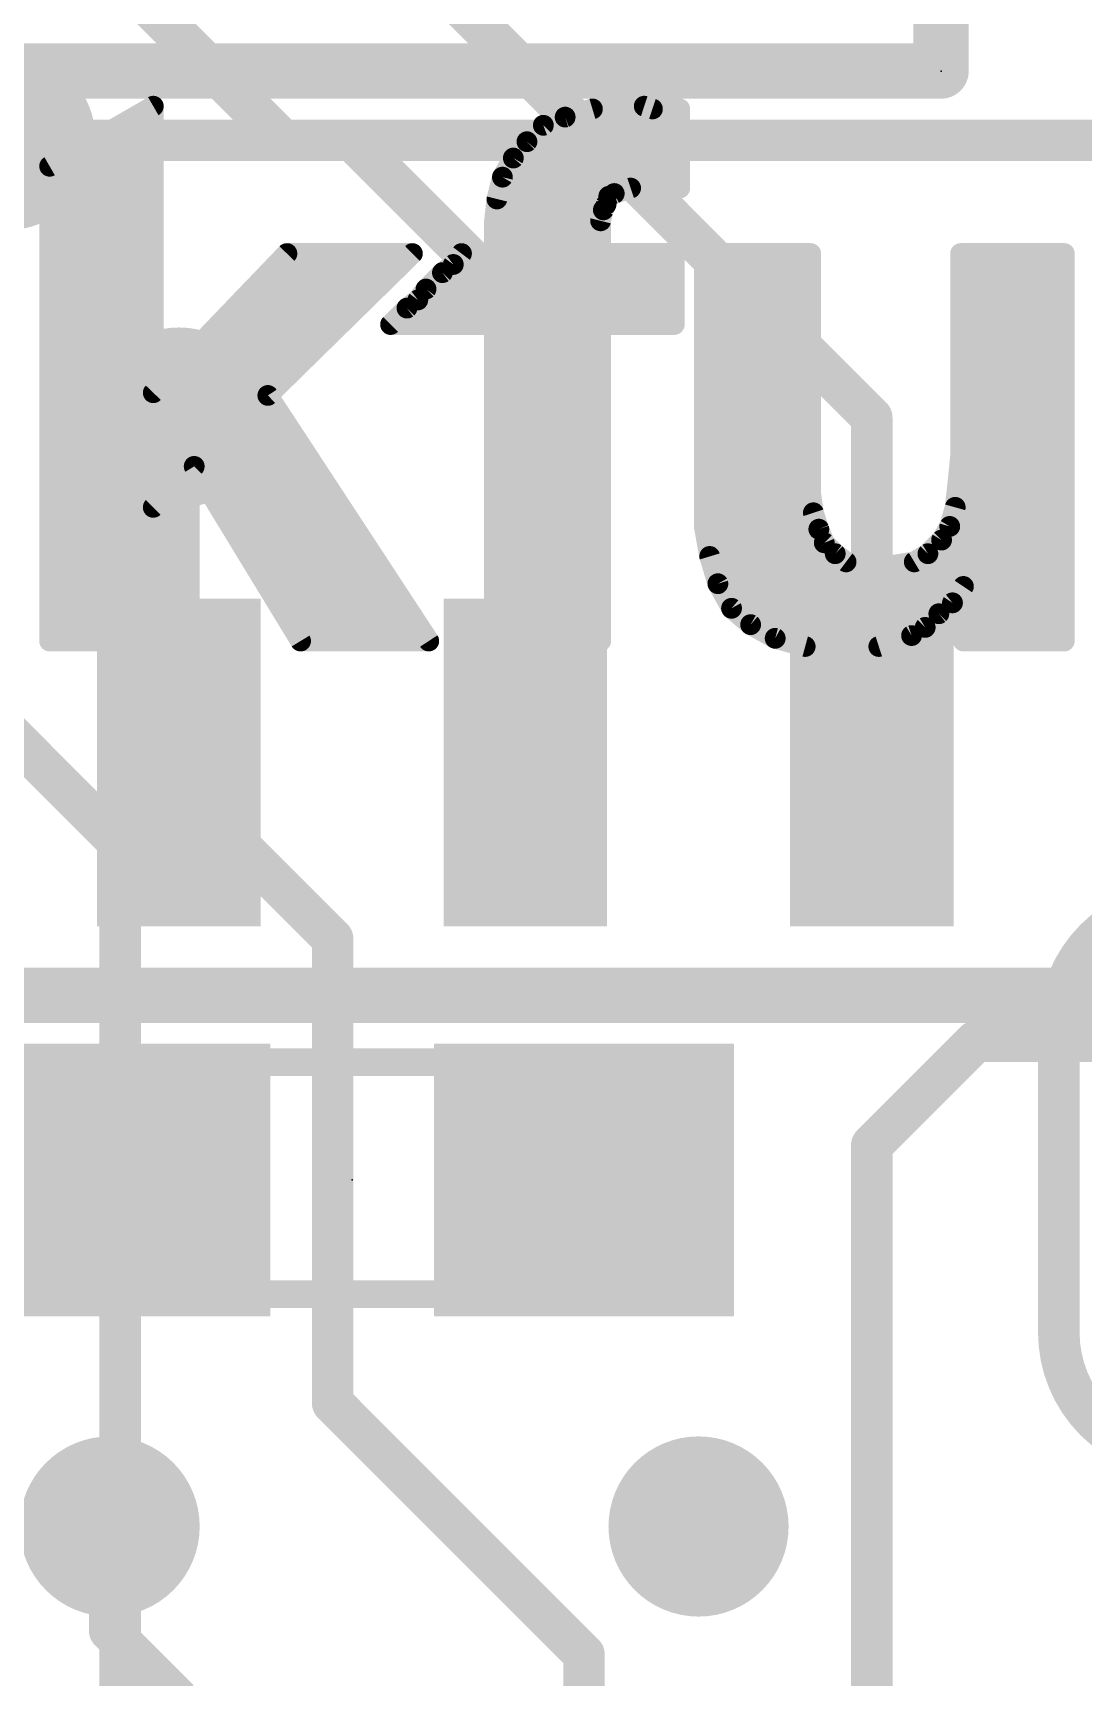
# Model space of a CAD drawing. Extents: x -41 to 66, y -18 to 51.
# Drawn here: x 12.8 to 16.65, y 9.61 to 15.63 of the extents above; entities that cross this region are included whole.
import ezdxf

# ---------------------------------------------------------------- set-up
doc = ezdxf.new("R2010")
doc.units = 0
for name, color, linetype in [('1', 12, 'CONTINUOUS'), ('16', 132, 'CONTINUOUS'), ('18', 110, 'CONTINUOUS'), ('21', 41, 'CONTINUOUS'), ('22', 40, 'CONTINUOUS'), ('23', 53, 'CONTINUOUS'), ('24', 53, 'CONTINUOUS'), ('51', 53, 'CONTINUOUS')]:
    doc.layers.add(name, color=color, linetype=linetype)

# ---------------------------------------------------------------- blocks, each defined once
blk = doc.blocks.new('RECT')
blk.add_solid([(-0.5, -0.5), (0.5, -0.5), (-0.5, 0.5), (0.5, 0.5)])
blk = doc.blocks.new('ROUNDV')
at = {"const_width": 0.5}
blk.add_lwpolyline([(0, -0.25, 1), (0, 0.25, 1), (0, -0.25)], format="xyb", dxfattribs=at)

msp = doc.modelspace()

# ---------------------------------------------------------------- linework, layer by layer
at = {"layer": '1', "const_width": 0.1524}
for points in [[(13.716, 15.24), (13.081, 15.875)], [(13.716, 15.24), (17.145, 15.24)], [(13.335, 12.8771), (13.335, 14.224)], [(12.7, 13.081), (13.12, 12.661)], [(13.8986, 12.3135), (13.335, 12.8771)], [(13.12, 12.661), (13.12, 11.43)], [(13.8986, 10.6124), (13.8986, 12.3135)], [(13.12, 11.43), (13.12, 10.16)], [(14.82, 9.691), (13.8986, 10.6124)], [(13.081, 10.16), (13.12, 10.16)], [(13.12, 10.16), (13.12, 8.89)], [(14.82, 8.89), (14.82, 9.691)]]:
    msp.add_lwpolyline(points, dxfattribs=at)
at = {"layer": '1', "const_width": 0.0762}
for points in [[(13.716, 15.2781, 1), (13.716, 15.2019)], [(13.6891, 15.2131, 1), (13.7429, 15.2669)], [(13.3731, 14.224, 1), (13.2969, 14.224)], [(13.3619, 12.904, 1), (13.3081, 12.8501)], [(13.2969, 12.8771, 1), (13.3731, 12.8771)], [(13.1581, 12.661, 1), (13.0819, 12.661)], [(13.0931, 12.6341, 1), (13.1469, 12.6879)], [(13.9367, 12.3135, 1), (13.8605, 12.3135)], [(13.8717, 12.2865, 1), (13.9255, 12.3404)], [(13.1581, 11.43, 1), (13.0819, 11.43)], [(13.0819, 11.43, 1), (13.1581, 11.43)], [(13.9255, 10.6393, 1), (13.8717, 10.5855)], [(13.8605, 10.6124, 1), (13.9367, 10.6124)], [(13.081, 10.1981, 1), (13.081, 10.1219)], [(13.1581, 10.16, 1), (13.0819, 10.16)], [(13.0819, 10.16, 1), (13.1581, 10.16)], [(13.12, 10.1219, 1), (13.12, 10.1981)], [(14.8581, 9.691, 1), (14.7819, 9.691)], [(14.7931, 9.6641, 1), (14.8469, 9.7179)]]:
    msp.add_lwpolyline(points, format="xyb", dxfattribs=at)
at = {"layer": '16', "const_width": 0.1524}
for points in [[(15.875, 14.224), (13.97, 16.129)], [(13.97, 15.24), (12.7, 15.24)], [(14.605, 14.605), (13.97, 15.24)], [(14.605, 12.96), (14.605, 14.605)], [(13.335, 12.96), (13.335, 14.224)], [(15.875, 12.96), (15.875, 14.224)], [(15.875, 11.557), (16.256, 11.938)], [(16.256, 11.938), (17.526, 11.938)], [(15.875, 7.36), (15.875, 11.557)], [(13.081, 9.779), (13.081, 10.16)], [(13.335, 9.525), (13.081, 9.779)]]:
    msp.add_lwpolyline(points, dxfattribs=at)
at = {"layer": '16', "const_width": 0.0762}
for points in [[(13.9969, 15.2669, 1), (13.9431, 15.2131)], [(13.97, 15.2019, 1), (13.97, 15.2781)], [(14.6431, 14.605, 1), (14.5669, 14.605)], [(14.5781, 14.5781, 1), (14.6319, 14.6319)], [(13.3731, 14.224, 1), (13.2969, 14.224)], [(15.9131, 14.224, 1), (15.8369, 14.224)], [(15.8481, 14.1971, 1), (15.9019, 14.2509)], [(13.2969, 12.96, 1), (13.3731, 12.96)], [(14.5669, 12.96, 1), (14.6431, 12.96)], [(15.8369, 12.96, 1), (15.9131, 12.96)], [(16.256, 11.9761, 1), (16.256, 11.8999)], [(16.2829, 11.9111, 1), (16.2291, 11.9649)], [(15.9131, 11.557, 1), (15.8369, 11.557)], [(15.8481, 11.5839, 1), (15.9019, 11.5301)], [(13.1191, 10.16, 1), (13.0429, 10.16)], [(13.1079, 9.8059, 1), (13.0541, 9.7521)], [(13.0429, 9.779, 1), (13.1191, 9.779)]]:
    msp.add_lwpolyline(points, format="xyb", dxfattribs=at)
at = {"layer": '21'}
for points, const_width in [([(12.861, 15.145), (13.241, 15.365)], 0.0762), ([(13.241, 15.365), (13.241, 14.315)], 0.0762), ([(14.751, 15.325), (14.851, 15.355)], 0.0762), ([(14.851, 15.355), (14.961, 15.365)], 0.0762), ([(14.961, 15.365), (15.041, 15.365)], 0.0762), ([(15.041, 15.365), (15.071, 15.355)], 0.0762), ([(15.071, 15.355), (15.171, 15.355)], 0.0762), ([(15.171, 15.355), (15.171, 15.065)], 0.0762), ([(13.1567, 15.3162), (13.241, 15.3162)], 0.0762), ([(14.611, 15.235), (14.671, 15.295)], 0.0762), ([(14.671, 15.295), (14.751, 15.325)], 0.0762), ([(14.7275, 15.3162), (15.171, 15.3162)], 0.0762), ([(13.0251, 15.24), (13.241, 15.24)], 0.0762), ([(14.561, 15.175), (14.611, 15.235)], 0.0762), ([(14.616, 15.24), (15.171, 15.24)], 0.0762), ([(12.8935, 15.1638), (13.241, 15.1638)], 0.0762), ([(14.521, 15.105), (14.561, 15.175)], 0.0762), ([(14.5546, 15.1638), (15.171, 15.1638)], 0.0762), ([(12.861, 13.405), (12.861, 15.145)], 0.0762), ([(12.861, 15.0876), (13.241, 15.0876)], 0.0762), ([(14.501, 15.025), (14.521, 15.105)], 0.0762), ([(14.5167, 15.0876), (15.171, 15.0876)], 0.0762), ([(14.911, 15.035), (14.901, 15.005)], 0.0762), ([(14.931, 15.045), (14.911, 15.035)], 0.0762), ([(14.991, 15.065), (14.931, 15.045)], 0.0762), ([(15.171, 15.065), (14.991, 15.065)], 0.0762), ([(12.861, 15.0114), (13.241, 15.0114)], 0.0762), ([(14.491, 14.935), (14.501, 15.025)], 0.0762), ([(14.4995, 15.0114), (14.9031, 15.0114)], 0.0762), ([(14.891, 14.985), (14.881, 14.945)], 0.0762), ([(14.901, 15.005), (14.891, 14.985)], 0.0762), ([(12.861, 14.9352), (13.241, 14.9352)], 0.0762), ([(14.491, 14.9352), (14.881, 14.9352)], 0.0762), ([(14.491, 14.825), (14.491, 14.935)], 0.0762), ([(14.881, 14.945), (14.881, 14.825)], 0.0762), ([(12.861, 14.859), (13.241, 14.859)], 0.0762), ([(14.491, 14.859), (14.881, 14.859)], 0.0762), ([(13.241, 14.315), (13.731, 14.825)], 0.0762), ([(14.191, 14.825), (13.661, 14.305)], 0.0762), ([(13.731, 14.825), (14.191, 14.825)], 0.0762), ([(14.341, 14.785), (14.371, 14.825)], 0.0762), ([(14.371, 14.825), (14.491, 14.825)], 0.0762), ([(14.881, 14.825), (15.151, 14.825)], 0.0762), ([(15.151, 14.825), (15.151, 14.565)], 0.0762), ([(15.261, 13.825), (15.261, 14.825)], 0.0762), ([(15.261, 14.825), (15.651, 14.825)], 0.0762), ([(15.651, 14.825), (15.651, 13.945)], 0.0762), ([(16.201, 14.085), (16.201, 14.825)], 0.0762), ([(16.201, 14.825), (16.581, 14.825)], 0.0762), ([(16.581, 14.825), (16.581, 13.405)], 0.0762), ([(12.861, 14.7828), (13.241, 14.7828)], 0.0762), ([(13.6905, 14.7828), (14.148, 14.7828)], 0.0762), ([(14.241, 14.695), (14.301, 14.755)], 0.0762), ([(14.301, 14.755), (14.341, 14.785)], 0.0762), ([(14.3381, 14.7828), (15.151, 14.7828)], 0.0762), ([(15.261, 14.7828), (15.651, 14.7828)], 0.0762), ([(16.201, 14.7828), (16.581, 14.7828)], 0.0762), ([(12.861, 14.7066), (13.241, 14.7066)], 0.0762), ([(13.6172, 14.7066), (14.0703, 14.7066)], 0.0762), ([(14.211, 14.655), (14.241, 14.695)], 0.0762), ([(14.2526, 14.7066), (15.151, 14.7066)], 0.0762), ([(15.261, 14.7066), (15.651, 14.7066)], 0.0762), ([(16.201, 14.7066), (16.581, 14.7066)], 0.0762), ([(12.861, 14.6304), (13.241, 14.6304)], 0.0762), ([(13.544, 14.6304), (13.9927, 14.6304)], 0.0762), ([(14.111, 14.565), (14.171, 14.625)], 0.0762), ([(14.171, 14.625), (14.211, 14.655)], 0.0762), ([(14.1782, 14.6304), (15.151, 14.6304)], 0.0762), ([(15.261, 14.6304), (15.651, 14.6304)], 0.0762), ([(16.201, 14.6304), (16.581, 14.6304)], 0.0762), ([(12.861, 14.5542), (13.241, 14.5542)], 0.0762), ([(13.4708, 14.5542), (13.915, 14.5542)], 0.0762), ([(14.491, 14.565), (14.111, 14.565)], 0.0762), ([(14.491, 13.405), (14.491, 14.565)], 0.0762), ([(14.491, 14.5542), (14.881, 14.5542)], 0.0762), ([(15.151, 14.565), (14.881, 14.565)], 0.0762), ([(14.881, 14.565), (14.881, 13.405)], 0.0762), ([(15.261, 14.5542), (15.651, 14.5542)], 0.0762), ([(16.201, 14.5542), (16.581, 14.5542)], 0.0762), ([(12.861, 14.478), (13.241, 14.478)], 0.0762), ([(13.3976, 14.478), (13.8373, 14.478)], 0.0762), ([(14.491, 14.478), (14.881, 14.478)], 0.0762), ([(15.261, 14.478), (15.651, 14.478)], 0.0762), ([(16.201, 14.478), (16.581, 14.478)], 0.0762), ([(12.861, 14.4018), (13.241, 14.4018)], 0.0762), ([(13.3244, 14.4018), (13.7597, 14.4018)], 0.0762), ([(14.491, 14.4018), (14.881, 14.4018)], 0.0762), ([(15.261, 14.4018), (15.651, 14.4018)], 0.0762), ([(16.201, 14.4018), (16.581, 14.4018)], 0.0762), ([(12.861, 14.3256), (13.241, 14.3256)], 0.0762), ([(13.2512, 14.3256), (13.682, 14.3256)], 0.0762), ([(13.661, 14.305), (14.251, 13.405)], 0.0762), ([(14.491, 14.3256), (14.881, 14.3256)], 0.0762), ([(15.261, 14.3256), (15.651, 14.3256)], 0.0762), ([(16.201, 14.3256), (16.581, 14.3256)], 0.0762), ([(12.861, 14.2494), (13.6974, 14.2494)], 0.0762), ([(14.491, 14.2494), (14.881, 14.2494)], 0.0762), ([(15.261, 14.2494), (15.651, 14.2494)], 0.0762), ([(16.201, 14.2494), (16.581, 14.2494)], 0.0762), ([(12.861, 14.1732), (13.7474, 14.1732)], 0.0762), ([(14.491, 14.1732), (14.881, 14.1732)], 0.0762), ([(15.261, 14.1732), (15.651, 14.1732)], 0.0762), ([(16.201, 14.1732), (16.581, 14.1732)], 0.0762), ([(12.861, 14.097), (13.7974, 14.097)], 0.0762), ([(14.491, 14.097), (14.881, 14.097)], 0.0762), ([(15.261, 14.097), (15.651, 14.097)], 0.0762), ([(16.191, 13.985), (16.201, 14.085)], 0.0762), ([(16.201, 14.097), (16.581, 14.097)], 0.0762), ([(12.861, 14.0208), (13.3668, 14.0208)], 0.0762), ([(13.391, 14.045), (13.241, 13.895)], 0.0762), ([(13.781, 13.405), (13.391, 14.045)], 0.0762), ([(13.4057, 14.0208), (13.8473, 14.0208)], 0.0762), ([(14.491, 14.0208), (14.881, 14.0208)], 0.0762), ([(15.261, 14.0208), (15.651, 14.0208)], 0.0762), ([(16.1946, 14.0208), (16.581, 14.0208)], 0.0762), ([(12.861, 13.9446), (13.2906, 13.9446)], 0.0762), ([(13.4522, 13.9446), (13.8973, 13.9446)], 0.0762), ([(14.491, 13.9446), (14.881, 13.9446)], 0.0762), ([(15.261, 13.9446), (15.6511, 13.9446)], 0.0762), ([(15.651, 13.945), (15.661, 13.875)], 0.0762), ([(16.181, 13.895), (16.191, 13.985)], 0.0762), ([(16.1865, 13.9446), (16.581, 13.9446)], 0.0762), ([(13.241, 13.895), (13.241, 13.405)], 0.0762), ([(16.161, 13.825), (16.181, 13.895)], 0.0762), ([(12.861, 13.8684), (13.241, 13.8684)], 0.0762), ([(13.4986, 13.8684), (13.9472, 13.8684)], 0.0762), ([(14.491, 13.8684), (14.881, 13.8684)], 0.0762), ([(15.261, 13.8684), (15.6632, 13.8684)], 0.0762), ([(15.281, 13.715), (15.261, 13.825)], 0.0762), ([(15.661, 13.875), (15.681, 13.815)], 0.0762), ([(16.131, 13.775), (16.161, 13.825)], 0.0762), ([(16.1734, 13.8684), (16.581, 13.8684)], 0.0762), ([(12.861, 13.7922), (13.241, 13.7922)], 0.0762), ([(13.545, 13.7922), (13.9972, 13.7922)], 0.0762), ([(14.491, 13.7922), (14.881, 13.7922)], 0.0762), ([(15.267, 13.7922), (15.6901, 13.7922)], 0.0762), ([(15.681, 13.815), (15.701, 13.765)], 0.0762), ([(15.701, 13.765), (15.741, 13.725)], 0.0762), ([(16.081, 13.725), (16.131, 13.775)], 0.0762), ([(16.1413, 13.7922), (16.581, 13.7922)], 0.0762), ([(12.861, 13.716), (13.241, 13.716)], 0.0762), ([(13.5915, 13.716), (14.0471, 13.716)], 0.0762), ([(14.491, 13.716), (14.881, 13.716)], 0.0762), ([(15.2808, 13.716), (15.753, 13.716)], 0.0762), ([(15.311, 13.615), (15.281, 13.715)], 0.0762), ([(15.741, 13.725), (15.781, 13.695)], 0.0762), ([(16.031, 13.695), (16.081, 13.725)], 0.0762), ([(16.066, 13.716), (16.581, 13.716)], 0.0762), ([(15.781, 13.695), (15.831, 13.685)], 0.0762), ([(15.831, 13.685), (15.901, 13.675)], 0.0762), ([(15.901, 13.675), (15.971, 13.685)], 0.0762), ([(15.971, 13.685), (16.031, 13.695)], 0.0762), ([(12.861, 13.6398), (13.241, 13.6398)], 0.0762), ([(13.6379, 13.6398), (14.0971, 13.6398)], 0.0762), ([(14.491, 13.6398), (14.881, 13.6398)], 0.0762), ([(15.3036, 13.6398), (16.581, 13.6398)], 0.0762), ([(15.361, 13.525), (15.311, 13.615)], 0.0762), ([(16.211, 13.605), (16.171, 13.545)], 0.0762), ([(16.211, 13.405), (16.211, 13.605)], 0.0762), ([(12.861, 13.5636), (13.241, 13.5636)], 0.0762), ([(13.6844, 13.5636), (14.147, 13.5636)], 0.0762), ([(14.491, 13.5636), (14.881, 13.5636)], 0.0762), ([(15.3396, 13.5636), (16.1834, 13.5636)], 0.0762), ([(15.431, 13.465), (15.361, 13.525)], 0.0762), ([(16.171, 13.545), (16.121, 13.505)], 0.0762), ([(16.211, 13.5636), (16.581, 13.5636)], 0.0762), ([(12.861, 13.4874), (13.241, 13.4874)], 0.0762), ([(13.7308, 13.4874), (14.197, 13.4874)], 0.0762), ([(14.491, 13.4874), (14.881, 13.4874)], 0.0762), ([(15.4049, 13.4874), (16.1034, 13.4874)], 0.0762), ([(15.521, 13.415), (15.431, 13.465)], 0.0762), ([(16.121, 13.505), (16.071, 13.455)], 0.0762), ([(16.211, 13.4874), (16.581, 13.4874)], 0.0762), ([(12.861, 13.4112), (13.241, 13.4112)], 0.0762), ([(13.241, 13.405), (12.861, 13.405)], 0.0762), ([(13.7772, 13.4112), (14.2469, 13.4112)], 0.0762), ([(14.251, 13.405), (13.781, 13.405)], 0.0762), ([(14.491, 13.4112), (14.881, 13.4112)], 0.0762), ([(14.881, 13.405), (14.491, 13.405)], 0.0762), ([(15.631, 13.385), (15.521, 13.415)], 0.0762), ([(15.5349, 13.4112), (15.9796, 13.4112)], 0.0762), ([(16.021, 13.425), (15.901, 13.385)], 0.0762), ([(16.071, 13.455), (16.021, 13.425)], 0.0762), ([(16.211, 13.4112), (16.581, 13.4112)], 0.0762), ([(16.581, 13.405), (16.211, 13.405)], 0.0762), ([(15.771, 13.365), (15.631, 13.385)], 0.0762), ([(15.841, 13.375), (15.771, 13.365)], 0.0762), ([(15.901, 13.385), (15.841, 13.375)], 0.0762), ([(16.5608, 11.9888), (16.5608, 10.8712)], 0.1524)]:
    msp.add_lwpolyline(points, dxfattribs=dict(at, const_width=const_width))
for points, const_width in [([(13.2601, 15.365, 1), (13.222, 15.365)], 0.0381), ([(13.2505, 15.3485, 1), (13.2315, 15.3815)], 0.0381), ([(14.8493, 15.374, 1), (14.8527, 15.336)], 0.0381), ([(14.8565, 15.3368, 1), (14.8455, 15.3732)], 0.0381), ([(14.961, 15.3841, 1), (14.961, 15.346)], 0.0381), ([(14.9627, 15.346, 1), (14.9593, 15.384)], 0.0381), ([(15.047, 15.3831, 1), (15.035, 15.3469)], 0.0381), ([(15.041, 15.346, 1), (15.041, 15.3841)], 0.0381), ([(15.071, 15.3741, 1), (15.071, 15.336)], 0.0381), ([(15.065, 15.3369, 1), (15.077, 15.3731)], 0.0381), ([(15.1901, 15.355, 1), (15.152, 15.355)], 0.0381), ([(15.171, 15.336, 1), (15.171, 15.3741)], 0.0381), ([(13.1567, 15.3353, 1), (13.1567, 15.2972)], 0.0381), ([(13.241, 15.2972, 1), (13.241, 15.3353)], 0.0381), ([(14.6643, 15.3128, 1), (14.6777, 15.2772)], 0.0381), ([(14.6845, 15.2815, 1), (14.6575, 15.3085)], 0.0381), ([(14.7275, 15.3353, 1), (14.7275, 15.2972)], 0.0381), ([(14.7455, 15.3432, 1), (14.7565, 15.3068)], 0.0381), ([(14.7577, 15.3072, 1), (14.7443, 15.3428)], 0.0381), ([(15.171, 15.2972, 1), (15.171, 15.3353)], 0.0381), ([(13.0251, 15.2591, 1), (13.0251, 15.221)], 0.0381), ([(13.241, 15.221, 1), (13.241, 15.2591)], 0.0381), ([(14.5975, 15.2485, 1), (14.6245, 15.2215)], 0.0381), ([(14.6256, 15.2228, 1), (14.5964, 15.2472)], 0.0381), ([(14.616, 15.2591, 1), (14.616, 15.221)], 0.0381), ([(15.171, 15.221, 1), (15.171, 15.2591)], 0.0381), ([(12.8935, 15.1829, 1), (12.8935, 15.1448)], 0.0381), ([(13.241, 15.1448, 1), (13.241, 15.1829)], 0.0381), ([(14.5546, 15.1829, 1), (14.5546, 15.1448)], 0.0381), ([(14.5464, 15.1872, 1), (14.5756, 15.1628)], 0.0381), ([(14.5775, 15.1655, 1), (14.5445, 15.1845)], 0.0381), ([(15.171, 15.1448, 1), (15.171, 15.1829)], 0.0381), ([(12.8515, 15.1615, 1), (12.8705, 15.1285)], 0.0381), ([(12.861, 15.1067, 1), (12.861, 15.0686)], 0.0381), ([(12.8801, 15.145, 1), (12.842, 15.145)], 0.0381), ([(13.241, 15.0686, 1), (13.241, 15.1067)], 0.0381), ([(14.5167, 15.1067, 1), (14.5167, 15.0686)], 0.0381), ([(14.5045, 15.1145, 1), (14.5375, 15.0955)], 0.0381), ([(14.5395, 15.1004, 1), (14.5025, 15.1096)], 0.0381), ([(15.171, 15.0686, 1), (15.171, 15.1067)], 0.0381), ([(14.9025, 15.052, 1), (14.9195, 15.018)], 0.0381), ([(14.9291, 15.029, 1), (14.8929, 15.041)], 0.0381), ([(14.925, 15.0631, 1), (14.937, 15.0269)], 0.0381), ([(14.9395, 15.028, 1), (14.9225, 15.062)], 0.0381), ([(14.991, 15.0841, 1), (14.991, 15.046)], 0.0381), ([(14.997, 15.0469, 1), (14.985, 15.0831)], 0.0381), ([(15.152, 15.065, 1), (15.1901, 15.065)], 0.0381), ([(15.171, 15.046, 1), (15.171, 15.0841)], 0.0381), ([(12.861, 15.0305, 1), (12.861, 14.9924)], 0.0381), ([(13.241, 14.9924, 1), (13.241, 15.0305)], 0.0381), ([(14.4995, 15.0305, 1), (14.4995, 14.9924)], 0.0381), ([(14.4825, 15.0296, 1), (14.5195, 15.0204)], 0.0381), ([(14.5199, 15.0229, 1), (14.4821, 15.0271)], 0.0381), ([(14.874, 14.9935, 1), (14.908, 14.9765)], 0.0381), ([(14.9095, 14.9804, 1), (14.8725, 14.9896)], 0.0381), ([(14.8829, 15.011, 1), (14.9191, 14.999)], 0.0381), ([(14.918, 14.9965, 1), (14.884, 15.0135)], 0.0381), ([(14.9031, 14.9924, 1), (14.9031, 15.0305)], 0.0381), ([(12.861, 14.9543, 1), (12.861, 14.9162)], 0.0381), ([(13.241, 14.9162, 1), (13.241, 14.9543)], 0.0381), ([(14.491, 14.9543, 1), (14.491, 14.9162)], 0.0381), ([(14.5101, 14.935, 1), (14.472, 14.935)], 0.0381), ([(14.4721, 14.9371, 1), (14.5099, 14.9329)], 0.0381), ([(14.8625, 14.9496, 1), (14.8995, 14.9404)], 0.0381), ([(14.9001, 14.945, 1), (14.862, 14.945)], 0.0381), ([(14.881, 14.9162, 1), (14.881, 14.9543)], 0.0381), ([(12.861, 14.878, 1), (12.861, 14.8399)], 0.0381), ([(13.241, 14.8399, 1), (13.241, 14.878)], 0.0381), ([(14.491, 14.878, 1), (14.491, 14.8399)], 0.0381), ([(14.881, 14.8399, 1), (14.881, 14.878)], 0.0381), ([(13.731, 14.8441, 1), (13.731, 14.806)], 0.0381), ([(13.7447, 14.8118, 1), (13.7173, 14.8382)], 0.0381), ([(14.2043, 14.8114, 1), (14.1777, 14.8386)], 0.0381), ([(14.191, 14.806, 1), (14.191, 14.8441)], 0.0381), ([(14.371, 14.8441, 1), (14.371, 14.806)], 0.0381), ([(14.3862, 14.8136, 1), (14.3558, 14.8364)], 0.0381), ([(14.472, 14.825, 1), (14.5101, 14.825)], 0.0381), ([(14.491, 14.806, 1), (14.491, 14.8441)], 0.0381), ([(14.881, 14.8441, 1), (14.881, 14.806)], 0.0381), ([(14.862, 14.825, 1), (14.9001, 14.825)], 0.0381), ([(15.1701, 14.825, 1), (15.132, 14.825)], 0.0381), ([(15.151, 14.806, 1), (15.151, 14.8441)], 0.0381), ([(15.261, 14.8441, 1), (15.261, 14.806)], 0.0381), ([(15.2801, 14.825, 1), (15.242, 14.825)], 0.0381), ([(15.6701, 14.825, 1), (15.632, 14.825)], 0.0381), ([(15.651, 14.806, 1), (15.651, 14.8441)], 0.0381), ([(16.2201, 14.825, 1), (16.182, 14.825)], 0.0381), ([(16.201, 14.8441, 1), (16.201, 14.806)], 0.0381), ([(16.6, 14.825, 1), (16.5619, 14.825)], 0.0381), ([(16.581, 14.806, 1), (16.581, 14.8441)], 0.0381), ([(12.861, 14.8018, 1), (12.861, 14.7637)], 0.0381), ([(13.241, 14.7637, 1), (13.241, 14.8018)], 0.0381), ([(13.6905, 14.8018, 1), (13.6905, 14.7637)], 0.0381), ([(14.148, 14.7637, 1), (14.148, 14.8018)], 0.0381), ([(14.2896, 14.7702, 1), (14.3124, 14.7398)], 0.0381), ([(14.3145, 14.7415, 1), (14.2875, 14.7685)], 0.0381), ([(14.3381, 14.8018, 1), (14.3381, 14.7637)], 0.0381), ([(14.3258, 14.7964, 1), (14.3562, 14.7736)], 0.0381), ([(14.3524, 14.7698, 1), (14.3296, 14.8002)], 0.0381), ([(15.151, 14.7637, 1), (15.151, 14.8018)], 0.0381), ([(15.261, 14.8018, 1), (15.261, 14.7637)], 0.0381), ([(15.651, 14.7637, 1), (15.651, 14.8018)], 0.0381), ([(16.201, 14.8018, 1), (16.201, 14.7637)], 0.0381), ([(16.581, 14.7637, 1), (16.581, 14.8018)], 0.0381), ([(12.861, 14.7256, 1), (12.861, 14.6875)], 0.0381), ([(13.241, 14.6875, 1), (13.241, 14.7256)], 0.0381), ([(13.6172, 14.7256, 1), (13.6172, 14.6875)], 0.0381), ([(14.0703, 14.6875, 1), (14.0703, 14.7256)], 0.0381), ([(14.2275, 14.7085, 1), (14.2545, 14.6815)], 0.0381), ([(14.2562, 14.6836, 1), (14.2258, 14.7064)], 0.0381), ([(14.2526, 14.7256, 1), (14.2526, 14.6875)], 0.0381), ([(15.151, 14.6875, 1), (15.151, 14.7256)], 0.0381), ([(15.261, 14.7256, 1), (15.261, 14.6875)], 0.0381), ([(15.651, 14.6875, 1), (15.651, 14.7256)], 0.0381), ([(16.201, 14.7256, 1), (16.201, 14.6875)], 0.0381), ([(16.581, 14.6875, 1), (16.581, 14.7256)], 0.0381), ([(12.861, 14.6494, 1), (12.861, 14.6113)], 0.0381), ([(13.241, 14.6113, 1), (13.241, 14.6494)], 0.0381), ([(13.544, 14.6494, 1), (13.544, 14.6113)], 0.0381), ([(13.9927, 14.6113, 1), (13.9927, 14.6494)], 0.0381), ([(14.1596, 14.6402, 1), (14.1824, 14.6098)], 0.0381), ([(14.1845, 14.6115, 1), (14.1575, 14.6385)], 0.0381), ([(14.1782, 14.6494, 1), (14.1782, 14.6113)], 0.0381), ([(14.1958, 14.6664, 1), (14.2262, 14.6436)], 0.0381), ([(14.2224, 14.6398, 1), (14.1996, 14.6702)], 0.0381), ([(15.151, 14.6113, 1), (15.151, 14.6494)], 0.0381), ([(15.261, 14.6494, 1), (15.261, 14.6113)], 0.0381), ([(15.651, 14.6113, 1), (15.651, 14.6494)], 0.0381), ([(16.201, 14.6494, 1), (16.201, 14.6113)], 0.0381), ([(16.581, 14.6113, 1), (16.581, 14.6494)], 0.0381), ([(12.861, 14.5733, 1), (12.861, 14.5352)], 0.0381), ([(13.241, 14.5352, 1), (13.241, 14.5733)], 0.0381), ([(13.4708, 14.5733, 1), (13.4708, 14.5352)], 0.0381), ([(13.915, 14.5352, 1), (13.915, 14.5733)], 0.0381), ([(14.111, 14.5841, 1), (14.111, 14.546)], 0.0381), ([(14.0975, 14.5785, 1), (14.1245, 14.5515)], 0.0381), ([(14.5101, 14.565, 1), (14.472, 14.565)], 0.0381), ([(14.491, 14.5733, 1), (14.491, 14.5352)], 0.0381), ([(14.491, 14.546, 1), (14.491, 14.5841)], 0.0381), ([(14.881, 14.5841, 1), (14.881, 14.546)], 0.0381), ([(14.9001, 14.565, 1), (14.862, 14.565)], 0.0381), ([(14.881, 14.5352, 1), (14.881, 14.5733)], 0.0381), ([(15.132, 14.565, 1), (15.1701, 14.565)], 0.0381), ([(15.151, 14.546, 1), (15.151, 14.5841)], 0.0381), ([(15.261, 14.5733, 1), (15.261, 14.5352)], 0.0381), ([(15.651, 14.5352, 1), (15.651, 14.5733)], 0.0381), ([(16.201, 14.5733, 1), (16.201, 14.5352)], 0.0381), ([(16.581, 14.5352, 1), (16.581, 14.5733)], 0.0381), ([(12.861, 14.4971, 1), (12.861, 14.459)], 0.0381), ([(13.241, 14.459, 1), (13.241, 14.4971)], 0.0381), ([(13.3976, 14.4971, 1), (13.3976, 14.459)], 0.0381), ([(13.8373, 14.459, 1), (13.8373, 14.4971)], 0.0381), ([(14.491, 14.4971, 1), (14.491, 14.459)], 0.0381), ([(14.881, 14.459, 1), (14.881, 14.4971)], 0.0381), ([(15.261, 14.4971, 1), (15.261, 14.459)], 0.0381), ([(15.651, 14.459, 1), (15.651, 14.4971)], 0.0381), ([(16.201, 14.4971, 1), (16.201, 14.459)], 0.0381), ([(16.581, 14.459, 1), (16.581, 14.4971)], 0.0381), ([(12.861, 14.4209, 1), (12.861, 14.3828)], 0.0381), ([(13.241, 14.3828, 1), (13.241, 14.4209)], 0.0381), ([(13.3244, 14.4209, 1), (13.3244, 14.3828)], 0.0381), ([(13.7597, 14.3828, 1), (13.7597, 14.4209)], 0.0381), ([(14.491, 14.4209, 1), (14.491, 14.3828)], 0.0381), ([(14.881, 14.3828, 1), (14.881, 14.4209)], 0.0381), ([(15.261, 14.4209, 1), (15.261, 14.3828)], 0.0381), ([(15.651, 14.3828, 1), (15.651, 14.4209)], 0.0381), ([(16.201, 14.4209, 1), (16.201, 14.3828)], 0.0381), ([(16.581, 14.3828, 1), (16.581, 14.4209)], 0.0381), ([(12.861, 14.3447, 1), (12.861, 14.3066)], 0.0381), ([(13.2273, 14.3282, 1), (13.2547, 14.3018)], 0.0381), ([(13.2512, 14.3447, 1), (13.2512, 14.3066)], 0.0381), ([(13.241, 14.3066, 1), (13.241, 14.3447)], 0.0381), ([(13.6769, 14.3154, 1), (13.6451, 14.2946)], 0.0381), ([(13.682, 14.3066, 1), (13.682, 14.3447)], 0.0381), ([(14.491, 14.3447, 1), (14.491, 14.3066)], 0.0381), ([(14.881, 14.3066, 1), (14.881, 14.3447)], 0.0381), ([(15.261, 14.3447, 1), (15.261, 14.3066)], 0.0381), ([(15.651, 14.3066, 1), (15.651, 14.3447)], 0.0381), ([(16.201, 14.3447, 1), (16.201, 14.3066)], 0.0381), ([(16.581, 14.3066, 1), (16.581, 14.3447)], 0.0381), ([(12.861, 14.2685, 1), (12.861, 14.2304)], 0.0381), ([(13.222, 14.315, 1), (13.2601, 14.315)], 0.0381), ([(13.6477, 14.3186, 1), (13.6743, 14.2914)], 0.0381), ([(13.6974, 14.2304, 1), (13.6974, 14.2685)], 0.0381), ([(14.491, 14.2685, 1), (14.491, 14.2304)], 0.0381), ([(14.881, 14.2304, 1), (14.881, 14.2685)], 0.0381), ([(15.261, 14.2685, 1), (15.261, 14.2304)], 0.0381), ([(15.651, 14.2304, 1), (15.651, 14.2685)], 0.0381), ([(16.201, 14.2685, 1), (16.201, 14.2304)], 0.0381), ([(16.581, 14.2304, 1), (16.581, 14.2685)], 0.0381), ([(12.861, 14.1923, 1), (12.861, 14.1542)], 0.0381), ([(13.7474, 14.1542, 1), (13.7474, 14.1923)], 0.0381), ([(14.491, 14.1923, 1), (14.491, 14.1542)], 0.0381), ([(14.881, 14.1542, 1), (14.881, 14.1923)], 0.0381), ([(15.261, 14.1923, 1), (15.261, 14.1542)], 0.0381), ([(15.651, 14.1542, 1), (15.651, 14.1923)], 0.0381), ([(16.201, 14.1923, 1), (16.201, 14.1542)], 0.0381), ([(16.581, 14.1542, 1), (16.581, 14.1923)], 0.0381), ([(12.861, 14.1161, 1), (12.861, 14.078)], 0.0381), ([(13.7974, 14.078, 1), (13.7974, 14.1161)], 0.0381), ([(14.491, 14.1161, 1), (14.491, 14.078)], 0.0381), ([(14.881, 14.078, 1), (14.881, 14.1161)], 0.0381), ([(15.261, 14.1161, 1), (15.261, 14.078)], 0.0381), ([(15.651, 14.078, 1), (15.651, 14.1161)], 0.0381), ([(16.201, 14.1161, 1), (16.201, 14.078)], 0.0381), ([(16.22, 14.0831, 1), (16.182, 14.0869)], 0.0381), ([(16.182, 14.085, 1), (16.2201, 14.085)], 0.0381), ([(16.581, 14.078, 1), (16.581, 14.1161)], 0.0381), ([(12.861, 14.0399, 1), (12.861, 14.0018)], 0.0381), ([(13.3668, 14.0018, 1), (13.3668, 14.0399)], 0.0381), ([(13.4073, 14.0549, 1), (13.3747, 14.0351)], 0.0381), ([(13.4045, 14.0315, 1), (13.3775, 14.0585)], 0.0381), ([(13.4057, 14.0399, 1), (13.4057, 14.0018)], 0.0381), ([(13.8473, 14.0018, 1), (13.8473, 14.0399)], 0.0381), ([(14.491, 14.0399, 1), (14.491, 14.0018)], 0.0381), ([(14.881, 14.0018, 1), (14.881, 14.0399)], 0.0381), ([(15.261, 14.0399, 1), (15.261, 14.0018)], 0.0381), ([(15.651, 14.0018, 1), (15.651, 14.0399)], 0.0381), ([(16.1946, 14.0399, 1), (16.1946, 14.0018)], 0.0381), ([(16.581, 14.0018, 1), (16.581, 14.0399)], 0.0381), ([(12.861, 13.9637, 1), (12.861, 13.9256)], 0.0381), ([(13.2906, 13.9256, 1), (13.2906, 13.9637)], 0.0381), ([(13.4522, 13.9637, 1), (13.4522, 13.9256)], 0.0381), ([(13.8973, 13.9256, 1), (13.8973, 13.9637)], 0.0381), ([(14.491, 13.9637, 1), (14.491, 13.9256)], 0.0381), ([(14.881, 13.9256, 1), (14.881, 13.9637)], 0.0381), ([(15.261, 13.9637, 1), (15.261, 13.9256)], 0.0381), ([(15.6699, 13.9477, 1), (15.6321, 13.9423)], 0.0381), ([(15.6511, 13.9256, 1), (15.6511, 13.9637)], 0.0381), ([(16.1865, 13.9637, 1), (16.1865, 13.9256)], 0.0381), ([(16.172, 13.9869, 1), (16.21, 13.9831)], 0.0381), ([(16.2099, 13.9829, 1), (16.1721, 13.9871)], 0.0381), ([(16.581, 13.9256, 1), (16.581, 13.9637)], 0.0381), ([(13.2601, 13.895, 1), (13.222, 13.895)], 0.0381), ([(13.2275, 13.9085, 1), (13.2545, 13.8815)], 0.0381), ([(15.632, 13.945, 1), (15.6701, 13.945)], 0.0381), ([(16.1993, 13.8898, 1), (16.1627, 13.9002)], 0.0381), ([(12.861, 13.8875, 1), (12.861, 13.8494)], 0.0381), ([(13.241, 13.8494, 1), (13.241, 13.8875)], 0.0381), ([(13.4986, 13.8875, 1), (13.4986, 13.8494)], 0.0381), ([(13.9472, 13.8494, 1), (13.9472, 13.8875)], 0.0381), ([(14.491, 13.8875, 1), (14.491, 13.8494)], 0.0381), ([(14.881, 13.8494, 1), (14.881, 13.8875)], 0.0381), ([(15.261, 13.8875, 1), (15.261, 13.8494)], 0.0381), ([(15.2797, 13.8284, 1), (15.2423, 13.8216)], 0.0381), ([(15.6791, 13.881, 1), (15.6429, 13.869)], 0.0381), ([(15.6421, 13.8723, 1), (15.6799, 13.8777)], 0.0381), ([(15.6632, 13.8494, 1), (15.6632, 13.8875)], 0.0381), ([(16.1773, 13.8152, 1), (16.1447, 13.8348)], 0.0381), ([(16.1734, 13.8875, 1), (16.1734, 13.8494)], 0.0381), ([(16.1621, 13.8971, 1), (16.1999, 13.8929)], 0.0381), ([(16.581, 13.8494, 1), (16.581, 13.8875)], 0.0381), ([(12.861, 13.8113, 1), (12.861, 13.7732)], 0.0381), ([(13.241, 13.7732, 1), (13.241, 13.8113)], 0.0381), ([(13.545, 13.8113, 1), (13.545, 13.7732)], 0.0381), ([(13.9972, 13.7732, 1), (13.9972, 13.8113)], 0.0381), ([(14.491, 13.8113, 1), (14.491, 13.7732)], 0.0381), ([(14.881, 13.7732, 1), (14.881, 13.8113)], 0.0381), ([(15.242, 13.825, 1), (15.2801, 13.825)], 0.0381), ([(15.267, 13.8113, 1), (15.267, 13.7732)], 0.0381), ([(15.6987, 13.8221, 1), (15.6633, 13.8079)], 0.0381), ([(15.6629, 13.809, 1), (15.6991, 13.821)], 0.0381), ([(15.7145, 13.7785, 1), (15.6875, 13.7515)], 0.0381), ([(15.6901, 13.7732, 1), (15.6901, 13.8113)], 0.0381), ([(16.1147, 13.7848, 1), (16.1473, 13.7652)], 0.0381), ([(16.1445, 13.7615, 1), (16.1175, 13.7885)], 0.0381), ([(16.1413, 13.8113, 1), (16.1413, 13.7732)], 0.0381), ([(16.1427, 13.8302, 1), (16.1793, 13.8198)], 0.0381), ([(16.581, 13.7732, 1), (16.581, 13.8113)], 0.0381), ([(12.861, 13.7351, 1), (12.861, 13.697)], 0.0381), ([(13.241, 13.697, 1), (13.241, 13.7351)], 0.0381), ([(13.5915, 13.7351, 1), (13.5915, 13.697)], 0.0381), ([(14.0471, 13.697, 1), (14.0471, 13.7351)], 0.0381), ([(14.491, 13.7351, 1), (14.491, 13.697)], 0.0381), ([(14.881, 13.697, 1), (14.881, 13.7351)], 0.0381), ([(15.2808, 13.7351, 1), (15.2808, 13.697)], 0.0381), ([(15.2992, 13.7205, 1), (15.2628, 13.7095)], 0.0381), ([(15.6833, 13.7579, 1), (15.7187, 13.7721)], 0.0381), ([(15.7524, 13.7402, 1), (15.7296, 13.7098)], 0.0381), ([(15.7275, 13.7115, 1), (15.7545, 13.7385)], 0.0381), ([(15.753, 13.697, 1), (15.753, 13.7351)], 0.0381), ([(16.066, 13.7351, 1), (16.066, 13.697)], 0.0381), ([(16.0675, 13.7385, 1), (16.0945, 13.7115)], 0.0381), ([(16.0908, 13.7087, 1), (16.0712, 13.7413)], 0.0381), ([(16.581, 13.697, 1), (16.581, 13.7351)], 0.0381), ([(15.2623, 13.7116, 1), (15.2997, 13.7184)], 0.0381), ([(15.7847, 13.7137, 1), (15.7773, 13.6763)], 0.0381), ([(15.7696, 13.6798, 1), (15.7924, 13.7102)], 0.0381), ([(15.8337, 13.7039, 1), (15.8283, 13.6661)], 0.0381), ([(15.8273, 13.6663, 1), (15.8347, 13.7037)], 0.0381), ([(15.8983, 13.6939, 1), (15.9037, 13.6561)], 0.0381), ([(15.8983, 13.6561, 1), (15.9037, 13.6939)], 0.0381), ([(15.9679, 13.7038, 1), (15.9741, 13.6662)], 0.0381), ([(15.9737, 13.6661, 1), (15.9683, 13.7039)], 0.0381), ([(16.0212, 13.7113, 1), (16.0408, 13.6787)], 0.0381), ([(16.0341, 13.6762, 1), (16.0279, 13.7138)], 0.0381), ([(12.861, 13.6589, 1), (12.861, 13.6208)], 0.0381), ([(13.241, 13.6208, 1), (13.241, 13.6589)], 0.0381), ([(13.6379, 13.6589, 1), (13.6379, 13.6208)], 0.0381), ([(14.0971, 13.6208, 1), (14.0971, 13.6589)], 0.0381), ([(14.491, 13.6589, 1), (14.491, 13.6208)], 0.0381), ([(14.881, 13.6208, 1), (14.881, 13.6589)], 0.0381), ([(15.3036, 13.6589, 1), (15.3036, 13.6208)], 0.0381), ([(15.3277, 13.6243, 1), (15.2943, 13.6057)], 0.0381), ([(15.2928, 13.6095, 1), (15.3292, 13.6205)], 0.0381), ([(16.2301, 13.605, 1), (16.192, 13.605)], 0.0381), ([(16.2269, 13.5944, 1), (16.1951, 13.6156)], 0.0381), ([(16.581, 13.6208, 1), (16.581, 13.6589)], 0.0381), ([(12.861, 13.5827, 1), (12.861, 13.5446)], 0.0381), ([(13.241, 13.5446, 1), (13.241, 13.5827)], 0.0381), ([(13.6844, 13.5827, 1), (13.6844, 13.5446)], 0.0381), ([(14.147, 13.5446, 1), (14.147, 13.5827)], 0.0381), ([(14.491, 13.5827, 1), (14.491, 13.5446)], 0.0381), ([(14.881, 13.5446, 1), (14.881, 13.5827)], 0.0381), ([(15.3396, 13.5827, 1), (15.3396, 13.5446)], 0.0381), ([(15.3734, 13.5395, 1), (15.3486, 13.5105)], 0.0381), ([(16.1551, 13.5556, 1), (16.1869, 13.5344)], 0.0381), ([(16.1829, 13.5301, 1), (16.1591, 13.5599)], 0.0381), ([(16.1834, 13.5446, 1), (16.1834, 13.5827)], 0.0381), ([(16.211, 13.5827, 1), (16.211, 13.5446)], 0.0381), ([(16.581, 13.5446, 1), (16.581, 13.5827)], 0.0381), ([(12.861, 13.5065, 1), (12.861, 13.4684)], 0.0381), ([(13.241, 13.4684, 1), (13.241, 13.5065)], 0.0381), ([(13.7308, 13.5065, 1), (13.7308, 13.4684)], 0.0381), ([(14.197, 13.4684, 1), (14.197, 13.5065)], 0.0381), ([(14.491, 13.5065, 1), (14.491, 13.4684)], 0.0381), ([(14.881, 13.4684, 1), (14.881, 13.5065)], 0.0381), ([(15.3443, 13.5157, 1), (15.3777, 13.5343)], 0.0381), ([(15.4049, 13.5065, 1), (15.4049, 13.4684)], 0.0381), ([(15.4403, 13.4817, 1), (15.4217, 13.4483)], 0.0381), ([(15.4186, 13.4505, 1), (15.4434, 13.4795)], 0.0381), ([(16.1091, 13.5199, 1), (16.1329, 13.4901)], 0.0381), ([(16.1034, 13.4684, 1), (16.1034, 13.5065)], 0.0381), ([(16.1345, 13.4915, 1), (16.1075, 13.5185)], 0.0381), ([(16.211, 13.5065, 1), (16.211, 13.4684)], 0.0381), ([(16.581, 13.4684, 1), (16.581, 13.5065)], 0.0381), ([(12.861, 13.4303, 1), (12.861, 13.3922)], 0.0381), ([(12.861, 13.4241, 1), (12.861, 13.386)], 0.0381), ([(13.241, 13.3922, 1), (13.241, 13.4303)], 0.0381), ([(13.241, 13.386, 1), (13.241, 13.4241)], 0.0381), ([(13.7772, 13.4303, 1), (13.7772, 13.3922)], 0.0381), ([(13.781, 13.4241, 1), (13.781, 13.386)], 0.0381), ([(14.2469, 13.3922, 1), (14.2469, 13.4303)], 0.0381), ([(14.251, 13.386, 1), (14.251, 13.4241)], 0.0381), ([(14.491, 13.4303, 1), (14.491, 13.3922)], 0.0381), ([(14.491, 13.4241, 1), (14.491, 13.386)], 0.0381), ([(14.881, 13.3922, 1), (14.881, 13.4303)], 0.0381), ([(14.881, 13.386, 1), (14.881, 13.4241)], 0.0381), ([(15.526, 13.4334, 1), (15.516, 13.3966)], 0.0381), ([(15.5117, 13.3983, 1), (15.5303, 13.4317)], 0.0381), ([(15.5349, 13.4303, 1), (15.5349, 13.3922)], 0.0381), ([(15.9796, 13.3922, 1), (15.9796, 13.4303)], 0.0381), ([(16.0112, 13.4413, 1), (16.0308, 13.4087)], 0.0381), ([(16.027, 13.4069, 1), (16.015, 13.4431)], 0.0381), ([(16.0575, 13.4685, 1), (16.0845, 13.4415)], 0.0381), ([(16.0808, 13.4387, 1), (16.0612, 13.4713)], 0.0381), ([(16.211, 13.4303, 1), (16.211, 13.3922)], 0.0381), ([(16.211, 13.4241, 1), (16.211, 13.386)], 0.0381), ([(16.581, 13.3922, 1), (16.581, 13.4303)], 0.0381), ([(16.581, 13.386, 1), (16.581, 13.4241)], 0.0381), ([(12.842, 13.405, 1), (12.8801, 13.405)], 0.0381), ([(13.222, 13.405, 1), (13.2601, 13.405)], 0.0381), ([(13.7647, 13.3951, 1), (13.7973, 13.4149)], 0.0381), ([(14.2351, 13.3946, 1), (14.2669, 13.4154)], 0.0381), ([(14.472, 13.405, 1), (14.5101, 13.405)], 0.0381), ([(14.862, 13.405, 1), (14.9001, 13.405)], 0.0381), ([(15.6337, 13.4039, 1), (15.6283, 13.3661)], 0.0381), ([(15.626, 13.3666, 1), (15.636, 13.4034)], 0.0381), ([(15.7683, 13.3839, 1), (15.7737, 13.3461)], 0.0381), ([(15.7683, 13.3461, 1), (15.7737, 13.3839)], 0.0381), ([(15.8379, 13.3938, 1), (15.8441, 13.3562)], 0.0381), ([(15.8437, 13.3561, 1), (15.8383, 13.3939)], 0.0381), ([(15.895, 13.4031, 1), (15.907, 13.3669)], 0.0381), ([(15.9041, 13.3662, 1), (15.8979, 13.4038)], 0.0381), ([(16.192, 13.405, 1), (16.2301, 13.405)], 0.0381), ([(16.5619, 13.405, 1), (16.6, 13.405)], 0.0381), ([(17.018, 12.446, 0.4142), (16.5608, 11.9888)], 0.1524), ([(16.5989, 11.9888, 1), (16.5227, 11.9888)], 0.0762), ([(16.5227, 11.9888, 1), (16.5989, 11.9888)], 0.0762), ([(16.5608, 10.8712, 0.4142), (17.018, 10.414)], 0.1524), ([(16.5989, 10.8712, 1), (16.5227, 10.8712)], 0.0762), ([(16.5227, 10.8712, 1), (16.5989, 10.8712)], 0.0762)]:
    msp.add_lwpolyline(points, format="xyb", dxfattribs=dict(at, const_width=const_width))
at = {"layer": '22', "const_width": 0.2032}
for points in [[(16.129, 15.494), (16.129, 16.194)], [(4.029, 15.494), (16.129, 15.494)], [(7.8232, 12.1063), (17.5768, 12.1063)]]:
    msp.add_lwpolyline(points, dxfattribs=at)
at = {"layer": '22', "const_width": 0.1016}
for points in [[(16.129, 15.4432, 1), (16.129, 15.5448)], [(16.0782, 15.494, 1), (16.1798, 15.494)]]:
    msp.add_lwpolyline(points, format="xyb", dxfattribs=at)
at = {"layer": '23'}
msp.add_point((13.97, 11.43), dxfattribs=at)
at = {"layer": '24'}
msp.add_point((16.129, 15.494), dxfattribs=at)
at = {"layer": '51', "const_width": 0.1016}
for points in [[(13.614, 11.862), (14.326, 11.862)], [(13.614, 11.011), (14.326, 11.011)]]:
    msp.add_lwpolyline(points, dxfattribs=at)
at = {"layer": '51', "const_width": 0.0508}
for points in [[(13.614, 11.8874, 1), (13.614, 11.8366)], [(14.326, 11.8366, 1), (14.326, 11.8874)], [(13.614, 11.0364, 1), (13.614, 10.9856)], [(14.326, 10.9856, 1), (14.326, 11.0364)]]:
    msp.add_lwpolyline(points, format="xyb", dxfattribs=at)

# ---------------------------------------------------------------- block references
at = {"layer": '1', "xscale": 1.1}
for p in [(13.12, 11.43), (14.82, 11.43)]:
    msp.add_blockref('RECT', p, dxfattribs=at)
at = {"layer": '16', "xscale": 0.6, "yscale": 1.2, "rotation": 180}
for p in [(13.335, 12.96), (14.605, 12.96), (15.875, 12.96)]:
    msp.add_blockref('RECT', p, dxfattribs=at)
at = {"layer": '18', "xscale": 0.6604, "yscale": 0.6604}
for p in [(12.7, 15.24), (12.7, 15.24), (13.335, 14.224), (13.335, 14.224), (13.081, 10.16), (13.081, 10.16), (15.24, 10.16), (15.24, 10.16)]:
    msp.add_blockref('ROUNDV', p, dxfattribs=at)
at = {"layer": '51', "xscale": 0.5001, "yscale": 0.95}
for p in [(13.3819, 11.4351), (14.5503, 11.4351)]:
    msp.add_blockref('RECT', p, dxfattribs=at)

doc.saveas('drawing.dxf')
